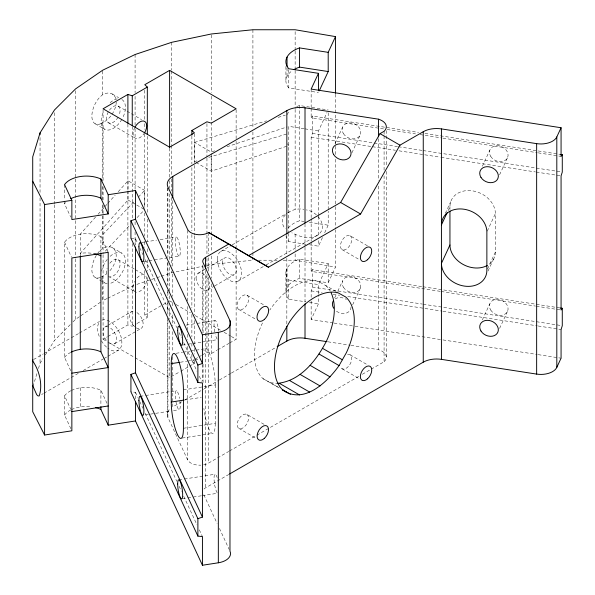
<?xml version="1.0" encoding="UTF-8"?>
<svg xmlns="http://www.w3.org/2000/svg" width="595" height="595" viewBox="0 0 595 595"><rect width="100%" height="100%" fill="white"/><g stroke="black" fill="none" stroke-linecap="round" stroke-linejoin="round"><path stroke-width="0.45" stroke-dasharray="2.98 2.23" d="M70.701 370.707L64.55 357.446L64.55 242.225A23.517 13.581 0 0 1 100.897 236.594L134.507 201.11M135.467 398.776L135.467 392.306L130.922 391.815M311.155 297.344L311.155 290.873L312.375 287.058L312.375 269.647L422.227 286.641M311.155 217.718L311.155 137.237L312.375 133.421L312.375 116.01L418.56 132.432M32.978 386.482L37.165 372.76M38.474 368.476L40.044 363.329L42.937 358.748M318.459 215.509L318.459 130.952L327.034 112.477M335.074 143.432L342.475 127.479M351.905 152.811L360.473 134.344M309.467 244.783L318.459 246.174L322.743 236.944M324.692 232.749L328.202 225.193L328.202 211.255M318.459 293.729L318.459 284.589L328.202 263.6L299.538 259.167A27.556 15.909 0 0 0 288.783 279.992L288.783 299.203L305.867 301.844M333.126 322.929L311.155 319.53L318.459 303.792L318.459 294.644M288.783 299.203A27.556 15.909 0 0 1 299.538 278.371L328.202 282.804L335.506 267.066L335.506 229.893M334.688 297.909L337.417 292.033M337.804 291.193L342.482 281.115M352.686 304.766L360.473 287.98M445.298 213.404L450.727 201.72M448.013 210.742L449.946 206.569A23.517 18.549 24.9 0 1 472.668 190.883A23.517 18.549 24.9 0 1 495.39 213.598L495.39 252.012L487.253 269.535M482.374 166.221L489.774 150.267M499.592 174.759L507.773 157.125M487.253 231.128L495.39 213.598M488.026 271.052L494.616 256.862M482.374 319.857L489.774 303.904M499.592 328.395L507.773 310.769M45.339 354.932L54.487 340.422L70.485 324.431M383.47 128.922L311.155 117.736L312.375 116.01M440.233 291.342L311.155 271.372L312.375 269.647M285.459 214.788C281.375 218.536 281.375 225.059 285.459 228.807M95.587 217.056L80.288 234.162L80.288 256.14M98.034 214.319L107.219 204.063M107.829 203.378L115.17 195.167M118.234 191.746L128.022 180.798L144.652 190.4L144.652 209.604M128.022 190.861L128.022 200.002L80.288 253.366A23.517 13.581 0 0 1 94.583 253.76M138.315 197.094L144.652 190.4M105.337 251.112L130.067 225.007M137.043 217.644L143.388 210.942M73.044 321.873L75.602 319.314L80.124 316.198M115.765 98.651A17.196 10.755 -55.5 0 0 102.995 94.427L100.086 96.873A17.173 9.014 -64.2 0 0 91.868 116.07A17.173 9.014 -64.2 0 0 100.079 123.976M100.086 250.517L102.995 248.085A17.196 10.755 -55.5 0 1 115.757 252.273A17.196 10.755 -55.5 0 1 109.606 271.067M266.032 264.983L317.172 235.456C329.63 227.61 317.559 211.195 306.336 209.916M288.032 212.854C292.509 209.388 298.4 208.347 303.911 209.269M80.875 315.685L101.232 301.672M33.521 359.566L43.182 353.988M43.985 353.527L70.552 338.191M71.355 337.722L78.6 333.542M79.403 333.074L99.529 321.456M220.894 251.388L231.358 245.348M232.162 244.887L286.902 213.278M287.705 212.817L289.319 211.887M104.906 327.042L107.249 325.688M108.037 325.234L131.517 311.683M198.046 273.269L205.87 268.754M206.651 268.3L224.65 257.91M103.076 254.675L103.076 339.239L107.078 336.926M107.881 336.465L127.895 324.907L132.254 326.231L136.218 323.94M137.014 323.487L147.329 317.529L144.778 315.157L167.202 302.215M114.552 343.754L141.164 328.388M207.685 289.981L213.947 286.366M214.728 285.912L234.296 274.615M41.598 394.559L43.19 393.637M43.993 393.176L70.366 377.951M71.162 377.49L78.354 373.333M83.151 370.566L103.128 359.03M103.924 358.569L107.122 356.725M107.926 356.264L118.316 350.269M238.059 281.13L265.229 265.444M189.619 366.089L194.424 363.314L191.873 360.949L194.253 359.573M195.048 359.12L201.393 355.453M202.188 354.992L206.948 352.24L211.307 353.571L216.915 350.336M171.204 376.724L180.01 371.637M180.813 371.176L188.816 366.557M217.711 349.867L228.919 343.397M229.722 342.936L236.126 339.239L236.126 250.026M181.616 401.818L172.781 406.921L172.781 403.202M184.829 399.966L203.304 389.301M204.107 388.84L218.566 380.488M219.369 380.026L230.615 373.534M231.418 373.072L275.589 347.569M203.654 464.829A12.547 7.244 0 0 0 208.585 463.074L228.711 451.449M229.514 450.988L256.081 435.652M256.884 435.183L359.135 376.152M362.355 374.292L370.402 369.644M371.206 369.183L384.087 361.745L384.087 175.889M204.003 489.031A9.401 5.429 0 0 1 205.498 487.9L228.8 474.453M100.086 123.961L102.995 122.488A17.196 10.755 -55.5 0 0 116.211 102.065M100.748 277.255L102.995 276.125A17.196 10.755 -55.5 0 0 106.416 274.02M106.892 298.63L102.742 300.639L102.742 276.214M107.717 298.229L134.254 285.369M317.172 235.456C308.917 239.956 299.62 236.572 291.833 232.824M136.828 284.388L155.979 277.999M156.857 277.709L160.338 276.549M161.208 276.259L171.658 272.778L203.215 266.144M214.706 150.825L211.18 151.993L194.55 142.391L194.55 161.595L198.998 160.263M227.052 146.749L287.013 126.943M196.134 162.509L211.18 171.196L287.013 146.147M194.55 142.391L266.582 120.837M278.148 117.379L285.258 115.252M208.778 157.34L287.035 133.92M206.822 265.385L211.329 264.44L252.912 260.208L252.912 257.419M141.974 242.403L144.697 241.987M145.611 241.845L156.515 240.157M160.152 239.592L176.514 237.063M143.559 261.562L148.103 260.863M149.01 260.722L153.562 260.015M154.469 259.881L179.013 256.081A9.646 2.038 81.2 0 0 179.013 242.44A9.646 2.038 81.2 0 0 175.265 241.191A9.646 2.038 81.2 0 0 179.013 256.081M186.198 325.086L196.194 323.539M197.101 323.405L215.278 320.593M182.33 345.085L186.875 344.386M187.782 344.245L201.415 342.14M202.322 341.999L216.863 339.745M176.113 353.274L182.479 352.292M183.386 352.151L189.753 351.169M190.66 351.028L195.205 350.329M196.112 350.187L206.108 348.64M180.345 362.229L186.704 361.239M187.618 361.098L193.977 360.116M194.885 359.975L199.429 359.276M140.152 396.329L144.697 395.623M145.611 395.482L170.148 391.688M171.062 391.547L176.514 390.699M183.424 389.866L215.241 384.943A23.517 4.968 81.2 0 0 210.727 356.673A23.517 4.968 81.2 0 0 203.884 350.864M184.889 399.929L201.251 397.401M145.381 414.923L169.917 411.123M173.554 410.565L179.006 409.717M183.424 428.274L215.241 423.357L215.241 384.943M182.204 438.069L201.288 435.116M202.196 434.975L212.199 433.428M178.924 479.853L183.468 479.146M184.376 479.005L215.278 474.23M182.33 498.729L186.875 498.022M187.782 497.881L192.326 497.182M193.234 497.041L201.415 495.776M202.322 495.635L216.863 493.389M258.423 260.208L278.616 260.208M283.205 260.208L295.142 260.208L335.506 267.066M262.469 322.936A56.436 32.584 -60 0 0 263.064 378.695L270.517 382.793L276.876 383.247M130.922 238.179L135.467 238.662L137.415 242.857M288.783 69.66L288.783 87.948L318.459 92.537M296.674 106.639A27.556 15.909 0 0 1 299.538 105.531L328.202 109.963M424.971 133.429L560.453 154.388M387.137 129.487L415.511 133.882M420.092 134.589L442.063 137.988M442.978 138.129L537.27 152.714M538.185 152.856L561.07 156.396M304.067 128.721L288.783 126.356L288.783 232.355M304.967 128.862L318.459 130.952M312.375 133.421L397.505 146.593M398.419 146.734L422.227 150.416M423.142 150.557L560.453 171.799M311.155 137.237L371.57 146.578M372.485 146.72L395.378 150.26M399.037 150.825L440.233 157.199M441.148 157.34L535.433 171.933M536.348 172.074L560.155 175.756M288.233 228.078A27.556 15.909 0 0 1 299.538 220.76L304.015 221.452M309.393 222.277L328.202 225.193M285.994 235.858A27.556 15.909 0 0 0 288.783 241.585L305.867 244.233M423.142 286.783L560.453 308.024M441.148 291.483L535.433 306.068M536.348 306.209L560.155 309.891M288.783 279.992L318.459 284.589M312.375 287.058L422.227 304.052M423.142 304.194L560.453 325.435M311.155 290.873L322.14 292.569M333.126 294.272L339.529 295.261M347.77 296.533L442.063 311.125M442.978 311.267L537.27 325.852M538.185 325.993L561.07 329.533M309.467 302.401L318.459 303.792M334.04 323.07L354.181 326.186M355.096 326.328L442.063 339.782M442.978 339.924L537.27 354.508M538.185 354.65L561.07 358.19M327.964 341.813L350.001 345.226M350.916 345.368L378.465 349.629A14.897 8.598 0 0 1 384.087 361.745M336.168 291.483L318.332 281.39A56.436 32.584 -60 0 0 269.743 310.129M112.329 94.032L118.688 97.706M350.105 235.776A8.018 4.626 -60 0 1 347.562 248.189A8.018 4.626 -60 0 1 340.623 244.181A8.018 4.626 -60 0 1 350.105 235.776L367.665 245.913M118.108 106.059L130.632 113.288M131.413 113.742L141.588 119.61M342.088 249.655L358.852 259.338M108.461 122.763L135.072 138.129M95.118 123.745L104.698 129.279M128.022 200.002L135.943 204.576M136.731 205.037L143.864 209.15M246.97 295.194A8.233 4.753 -60 0 1 244.367 307.942A8.233 4.753 -60 0 1 237.234 303.829A8.233 4.753 -60 0 1 246.97 295.194L263.741 304.871M350.12 354.813L367.688 364.951M342.066 368.759L358.837 378.442M238.744 309.452L255.508 319.128M112.329 247.669L121.871 253.18M118.108 259.695L134.544 269.185M135.325 269.639L144.719 275.061M169.605 300.832L175.213 304.067M176.016 304.528L190.445 312.858M195.249 315.64L220.901 330.448M224.107 332.3L230.518 335.997M231.321 336.465L236.126 339.239M108.461 276.4L134.292 291.312M95.118 277.389L104.698 282.915M270.517 382.793L279.3 387.866M263.064 378.695L279.219 387.933M246.88 414.418A8.055 4.648 -60 0 1 244.329 426.89A8.055 4.648 -60 0 1 237.36 422.866A8.055 4.648 -60 0 1 246.88 414.418L264.448 424.555M103.076 339.239L107.085 341.552M107.881 342.013L134.336 357.283M135.132 357.751L169.605 377.647L169.605 324.677M238.833 428.363L255.597 438.046M139.751 247.892L142.867 254.601M145.202 259.636L176.737 327.585M179.073 332.62L181.408 337.655M183.743 342.683L196.982 371.206M199.318 376.241L201.653 381.276M108.208 252.339L100.897 236.594L100.897 252.146M203.847 494.824L217.108 523.407M219.451 528.449L229.201 549.468M167.909 320.772L167.909 417.415L187.596 459.823A12.547 7.244 0 0 0 200.805 465.164M64.55 201.065L64.55 203.81L70.701 217.063M135.467 392.306L137.802 397.334M139.751 401.528L142.867 408.244M145.202 413.272L176.737 481.221M179.073 486.256L181.408 491.291M183.743 496.327L196.982 524.842M199.318 529.877L202.434 536.586M64.55 242.225L71.467 257.129M71.46 390.417A23.517 13.581 0 0 1 100.897 390.238L107.048 403.492M70.768 390.759A23.517 13.581 0 0 0 64.55 395.861L70.701 409.115M64.55 395.861L64.55 415.065L71.467 429.977M449.946 206.569L449.946 210.228M386.326 130.558L386.326 165.871M386.326 171.449L386.326 357.298M384.087 131.287L384.087 135.006M384.087 135.935L384.087 170.319M378.465 138.687L378.465 180.501M378.465 186.079L378.465 349.629M335.506 94.218L335.506 145.329M335.506 146.258L335.506 154.626M335.506 159.267L335.506 205.736M335.506 206.666L335.506 228.963M328.202 112.752L328.202 210.325M328.202 263.6L328.202 282.804M318.459 216.439L318.459 236.884M318.459 240.603L318.459 246.174M311.155 89.072L311.155 107.569M311.155 108.491L311.155 117.736M311.155 218.64L311.155 240.849M311.155 241.771L311.155 271.372M311.155 301.04L311.155 319.53M305.012 223.965L305.012 246.263M305.012 247.193L305.012 302.022M299.538 105.531L299.538 220.76M299.538 259.167L299.538 278.371M295.142 31.602L295.142 50.129M295.142 51.058L295.142 69.585M295.142 70.507L295.142 108.491M295.142 109.421L295.142 209.47M295.142 234.133L295.142 250.317M295.142 253.916L295.142 260.208M288.783 233.277L288.783 241.585M287.035 68.075L287.035 76.309M287.035 268.352L287.035 287.556M286.835 235.137L286.835 254.653M286.835 258.371L286.835 324.349M285.912 66.514L285.912 80.228M285.912 272.279L285.912 291.483M252.912 29.75L252.912 128.252M252.912 131.971L252.912 251.841M252.912 252.771L252.912 256.49M236.126 109.711L236.126 140.375M236.126 141.305L236.126 249.097M211.329 34.912L211.329 92.53M211.329 96.241L211.329 121.335M211.329 122.265L211.329 252.362M211.307 255.999L211.307 278.296M211.307 283.875L211.307 334.055M211.307 334.985L211.307 353.571M211.18 156.567L211.18 171.196M208.585 232.615L208.585 253.991M208.585 257.702L208.585 271.64M208.585 277.218L208.585 332.047M208.585 332.977L208.585 463.074M206.948 123.641L206.948 157.095M206.948 158.025L206.948 234.229M206.948 235.159L206.948 254.667M206.948 258.386L206.948 268.613M206.948 274.183L206.948 334.591M206.948 335.513L206.948 352.24M205.498 270.457L205.498 487.9M203.066 267.304L203.066 332.858M203.066 364.2L203.066 382.488M202.746 264.998L202.746 332.836M202.746 364.43L202.746 381.157M194.424 133.786L194.424 164.458M194.424 165.388L194.424 235.077M194.424 236.007L194.424 314.993M194.424 320.571L194.424 343.806M194.424 348.447L194.424 354.025M194.424 360.533L194.424 363.314M191.873 136.069L191.873 163.945M191.873 167.664L191.873 230.853M191.873 234.571L191.873 307.979M191.873 314.487L191.873 336.785M191.873 343.293L191.873 347.941M191.873 354.442L191.873 360.949M187.596 230.295L187.596 300.921M187.596 306.499L187.596 329.727M187.596 334.375L187.596 339.953M187.596 346.454L187.596 357.602M187.596 364.11L187.596 459.823M172.781 200.627L172.781 267.534M172.781 274.035L172.781 296.34M172.781 302.848L172.781 307.489M172.781 314.926L172.781 326.075M172.781 331.653L172.781 352.099M172.781 356.74L172.781 402.279M171.658 42.319L171.658 70.203M171.658 71.125L171.658 144.54M171.658 145.47L171.658 175.205M171.658 178.924L171.658 191.002M171.658 197.51L171.658 265.348M171.658 270.918L171.658 272.778M169.605 148.118L169.605 177.236M169.605 180.642L169.605 188.392M169.605 193.963L169.605 261.8M169.605 267.378L169.605 291.223M169.605 295.871L169.605 301.449M169.605 307.95L169.605 319.106M167.909 187.886L167.909 256.653M167.909 263.161L167.909 285.459M167.909 291.966L167.909 297.537M167.909 303.115L167.909 314.264M167.269 187.864L167.269 254.772M167.269 262.202L167.269 284.507M167.269 290.085L167.269 295.656M167.269 301.234L167.269 313.312M167.269 317.961L167.269 414.603M147.329 136.322L147.329 213.449M147.329 219.027L147.329 241.332M147.329 248.762L147.329 253.411M147.329 259.911L147.329 271.067M147.329 277.567L147.329 317.529M144.778 90.276L144.778 120.012M144.778 123.73L144.778 129.308M144.778 133.949L144.778 207.365M144.778 212.943L144.778 236.17M144.778 241.749L144.778 247.327M144.778 262.194L144.778 264.054M144.778 270.554L144.778 315.157M135.467 238.662L135.467 245.14M135.087 54.509L135.087 92.612M135.087 96.331L135.087 125.136M135.087 128.855L135.087 189.255M135.087 221.779L135.087 226.427M135.087 231.998L135.087 244.076M132.254 126.445L132.254 218.439M132.254 243.526L132.254 326.231M128.022 180.798L128.022 189.946M127.895 124.184L127.895 190.162M127.895 191.092L127.895 324.907M103.076 109.711L103.076 180.337M103.076 186.837L103.076 199.846M103.076 205.424L103.076 253.745M102.742 71.088L102.742 94.605M102.742 122.577L102.742 180.791M102.742 186.332L102.742 200.195M102.742 204.814L102.742 214.981M102.742 215.903L102.742 248.241M100.897 390.238L100.897 405.783M80.288 387.799L80.288 407.002M75.602 90.715L75.602 178.061M75.602 178.991L75.602 257.977M75.602 258.907L75.602 319.314M64.55 184.606L64.55 200.151M54.487 112.752L54.487 203.825M54.487 204.754L54.487 340.422M40.044 137.519L40.044 192.349M40.044 197.919L40.044 363.329M287.035 114.716A27.556 15.909 0 0 1 289.817 111.079M167.909 417.415A18.817 10.866 0 0 1 169.791 409.174M64.55 415.065A23.517 13.581 0 0 1 70.768 409.962M71.46 409.62A23.517 13.581 0 0 1 91.095 406.816M64.55 357.446A23.517 13.581 0 0 1 70.768 352.352M288.783 145.559A27.556 15.909 0 0 1 287.437 143.73M179.921 400.933A9.646 2.038 81.2 0 1 177.979 408.52A9.646 2.038 81.2 0 1 175.413 392.462A9.646 2.038 81.2 0 1 179.526 398.442M215.241 423.357A23.517 4.968 81.2 0 1 210.727 432.186A23.517 4.968 81.2 0 1 203.884 408.482M217.168 339.098A9.646 2.038 81.2 0 1 215.278 334.226M214.758 331.861A9.646 2.038 81.2 0 1 215.003 320.579A9.646 2.038 81.2 0 1 218.685 330.82M217.168 492.734A9.646 2.038 81.2 0 1 214.029 478.358A9.646 2.038 81.2 0 1 217.168 477.525M288.783 87.948A27.556 15.909 0 0 1 291.773 71.028M495.39 252.012A23.517 18.549 24.9 0 1 488.733 264.559M351.05 306.975A9.646 7.609 24.9 0 1 345.301 313.364A9.646 7.609 24.9 0 1 335.149 310.084M335.149 298.95A9.646 7.609 24.9 0 1 346.394 299.434M136.932 312.531A9.646 5.571 60 0 1 143.15 324.312A9.646 5.571 60 0 1 136.337 327.912M134.574 326.625A9.646 5.571 60 0 1 129.517 316.094A9.646 5.571 60 0 1 134.574 311.408M144.719 132.559A9.646 5.571 -60 0 1 135.288 138.241A9.646 5.571 -60 0 1 134.671 127.724M137.014 277.939A9.646 5.571 -60 0 1 146.303 277.017A9.646 5.571 -60 0 1 141.662 290.003L139.892 291.29A9.646 5.571 -60 0 1 136.486 292.204M135.072 291.766A9.646 5.571 -60 0 1 134.671 281.361M325.785 285.488A56.436 32.584 -60 0 1 330.232 291.081M347.569 354.583A8.055 4.648 -60 0 1 350.12 364.11A8.055 4.648 -60 0 1 340.593 366.661M64.55 203.81A23.517 13.581 0 0 1 65.569 202.538M109.874 263.198A9.646 5.571 -60 0 1 120.108 264.113A9.646 5.571 -60 0 1 109.874 276.839M106.698 273.893A9.646 5.571 -60 0 1 107.1 268.286M110.142 256.319A17.173 9.914 -60 0 1 125.426 261.041A17.173 9.914 -60 0 1 110.142 283.406M107.212 283.696A17.173 9.914 -60 0 1 101.559 278.445M101.559 271.194A17.173 9.914 -60 0 1 107.212 259.413M100.079 277.612A17.173 9.014 -64.2 0 1 91.868 269.714A17.173 9.014 -64.2 0 1 100.079 250.502M118.108 117.193A9.646 5.571 -60 0 1 106.877 120.8A9.646 5.571 -60 0 1 113.876 106.222A9.646 5.571 -60 0 1 119.193 114.939M121.871 99.536A17.173 9.914 -60 0 1 122.302 118.584M121.871 119.364A17.173 9.914 -60 0 1 105.159 129.517A17.173 9.914 -60 0 1 103.85 111.034M110.142 102.682A17.173 9.914 -60 0 1 117.929 98.777M106.319 340.251A9.646 5.571 60 0 1 105.345 326.834A9.646 5.571 60 0 1 116.137 336.406A9.646 5.571 60 0 1 109.725 343.27M101.924 320.155A17.173 9.914 60 0 1 121.425 338.406A17.173 9.914 60 0 1 107.829 348.149M106.587 347.123A17.173 9.914 60 0 1 101.143 340.355M99.209 336.339A17.173 9.914 60 0 1 99.209 322.319M343.412 133.6A9.646 7.609 24.9 0 0 359.544 136.099A9.646 7.609 24.9 0 0 351.474 123.031A9.646 7.609 24.9 0 0 343.412 133.6M490.711 156.388A9.646 7.609 24.9 0 0 506.843 158.88A9.646 7.609 24.9 0 0 498.774 145.82A9.646 7.609 24.9 0 0 490.711 156.388M196.045 277.687A9.646 5.571 60 0 0 206.272 290.412A9.646 5.571 60 0 0 206.272 276.772A9.646 5.571 60 0 0 196.045 277.687M343.412 287.236A9.646 7.609 24.9 0 0 359.544 289.735A9.646 7.609 24.9 0 0 351.474 276.675A9.646 7.609 24.9 0 0 343.412 287.236M490.711 310.025A9.646 7.609 24.9 0 0 506.843 312.524A9.646 7.609 24.9 0 0 498.774 299.464A9.646 7.609 24.9 0 0 490.711 310.025M222.656 262.321A9.646 5.571 60 0 0 232.883 275.054A9.646 5.571 60 0 0 232.883 261.406A9.646 5.571 60 0 0 222.656 262.321M217.331 259.249A17.173 9.914 60 0 0 235.546 281.904A17.173 9.914 60 0 0 235.546 257.628A17.173 9.914 60 0 0 217.331 259.249"/><path stroke-width="0.89" d="M32.718 360.711L32.718 360.034M71.854 373.191L71.854 257.962L108.208 252.339L108.208 425.18L135.467 420.963L202.434 565.25L218.335 562.788A16.467 9.505 0 0 0 229.975 551.149L229.975 320.69L203.066 262.685A9.401 5.429 0 0 1 205.498 257.449L228.785 244.002L268.442 267.192L360.585 213.999L399.966 145.165L423.253 131.718A18.817 10.866 0 0 1 441.43 128.907L536.645 143.64A16.467 9.505 0 0 0 556.808 136.917L561.07 127.739L311.155 89.072L318.459 73.334L288.783 68.745A27.556 15.909 0 0 1 299.538 47.912L328.202 52.345L335.506 36.607L295.142 29.75L252.912 29.75L211.329 33.982L171.658 42.319L135.087 54.509L102.742 70.18L75.602 88.856L54.487 109.963L40.044 132.871L32.718 156.879L32.718 411.718L44.588 435.019L71.854 430.802L71.854 373.191L108.208 367.569L100.897 351.824L100.897 253.061M80.288 349.391L80.288 256.14M135.467 420.963L135.467 401.551M202.434 565.25L202.434 536.586L197.89 536.102L197.89 518.691L202.434 517.092L135.467 372.805L135.467 246.992M560.453 308.024L562.282 308.307L562.282 325.718L561.07 329.533L561.07 358.19L556.808 367.375A16.467 9.505 0 0 1 536.645 374.099L441.43 359.365A18.817 10.866 0 0 0 423.253 362.176L229.603 473.984M560.453 154.388L562.282 154.67L562.282 172.081L561.07 175.897L561.07 310.032L562.282 308.307M319.24 90.856L328.202 71.549L328.202 52.345M447.239 212.415L441.43 224.932A23.517 18.549 24.9 0 1 464.145 209.247A23.517 18.549 24.9 0 1 486.866 231.961L486.866 270.375A23.517 18.549 24.9 0 1 464.145 286.061A23.517 18.549 24.9 0 1 441.43 263.347L449.946 244.976L449.946 211.143M277.783 383.306C300.594 380.912 316.518 360.339 326.38 341.247A56.436 32.584 -60 0 0 331.103 292.762M339.068 365.583L346.342 352.776A56.436 32.584 -60 0 0 345.747 297.017L338.295 292.918A56.436 32.584 -60 0 0 289.713 321.657L282.432 334.464A56.436 32.584 -60 0 0 283.027 390.223C304.038 404.726 327.473 381.96 339.068 365.583L319.099 354.062M208.823 232.481L248.479 255.672L340.623 202.479L380.012 133.644L384.087 131.287A14.897 8.598 0 0 0 378.465 119.171L305.012 107.807A18.817 10.866 0 0 0 286.835 110.618L172.781 176.462A18.817 10.866 0 0 0 167.909 186.956L187.596 229.365A12.547 7.244 0 0 0 208.585 232.615L228.785 244.002M562.282 154.67L561.07 156.396L561.07 127.739M147.329 87.071L132.254 95.78L127.895 94.449L103.076 108.781L169.605 147.188L194.424 132.863L191.873 130.491L206.948 121.789L211.307 123.113L236.126 108.781L169.605 70.374L144.778 84.698L147.329 87.071L147.329 134.463M277.196 346.64L286.835 341.076A18.817 10.866 0 0 1 305.012 338.265L327.049 341.671M202.434 517.092L202.434 382.949L197.89 382.466L130.922 238.179L130.922 220.767L135.467 219.168L135.467 190.504L108.208 194.721L100.897 178.983A23.517 13.581 0 0 0 64.55 184.606L71.854 200.344L71.854 219.555L108.208 213.925L108.208 194.721M197.89 536.102L130.922 391.815L130.922 374.404L135.467 372.805M197.89 382.466L197.89 365.055L202.434 363.456L202.434 334.792L135.467 190.504M32.718 181.259L44.588 204.561L71.854 200.344M202.434 334.792L218.335 332.33A16.467 9.505 0 0 0 229.975 320.69M171.256 363.634A23.517 4.968 81.2 0 1 177.34 357.543A23.517 4.968 81.2 0 1 183.424 389.866L183.424 428.274A23.517 4.968 81.2 0 1 177.34 434.365A23.517 4.968 81.2 0 1 171.256 402.041L171.256 363.634L179.437 362.37M71.854 411.599L108.208 405.976M171.256 402.041L183.981 400.071M294.071 69.541A27.556 15.909 0 0 1 299.538 67.116L328.202 71.549M380.012 133.644L399.966 145.165M340.623 202.479L360.585 213.999M248.479 255.672L268.442 267.192M322.401 348.246L342.363 359.774M310.144 365.375L330.106 376.895M300.118 374.419L320.08 385.947M289.698 380.577L309.66 392.105M279.605 383.44L299.568 394.961M282.499 389.71L290.479 394.321M282.409 389.777L286.403 392.083M32.718 360.979C39.359 370.484 42.959 384.831 39.196 395.943L38.058 395.928L36.726 394.716L32.718 385.642M135.467 219.168L202.434 363.456M130.922 220.767L197.89 365.055M100.897 178.983L100.897 198.187L108.208 213.925M130.922 374.404L197.89 518.691M100.897 406.697L100.897 409.442L108.208 425.18M556.808 136.917L556.808 367.375M536.645 143.64L536.645 374.099M441.43 128.907L441.43 359.365M423.253 131.718L423.253 362.176M378.465 119.171L378.465 136.828M335.506 36.607L335.506 93.289M318.459 73.334L318.459 90.708M305.012 107.807L305.012 223.036M305.012 303.881L305.012 338.265M299.538 47.912L299.538 67.116M287.035 57.105L287.035 66.246M286.835 110.618L286.835 234.207M286.835 326.209L286.835 341.076M218.335 332.33L218.335 562.788M205.498 257.449L205.498 268.598M191.873 130.491L191.873 135.139M172.781 176.462L172.781 197.838M169.605 70.374L169.605 147.5M132.254 95.78L132.254 125.515M127.895 94.449L127.895 123.262M44.588 204.561L44.588 435.019M40.044 132.871L40.044 134.73M71.46 352.009A23.517 13.581 0 0 1 100.897 351.824M94.583 253.76A23.517 13.581 0 0 1 100.897 255.805M95.431 407.59A23.517 13.581 0 0 1 100.897 409.442M487.275 265.467A23.517 18.549 24.9 0 1 463.074 264.418A23.517 18.549 24.9 0 1 449.946 244.976M333.669 308.225A9.646 7.609 24.9 0 1 333.297 300.899M135.072 126.988A9.646 5.571 -60 0 1 144.719 121.417A9.646 5.571 -60 0 1 144.719 132.559M70.768 198.708A23.517 13.581 0 0 1 100.897 198.187M264.321 319.47A8.233 4.753 -60 0 0 266.932 306.715A8.233 4.753 -60 0 0 257.196 315.35A8.233 4.753 -60 0 0 264.321 319.47M264.292 438.418A8.055 4.648 -60 0 0 266.843 425.938A8.055 4.648 -60 0 0 257.315 434.387A8.055 4.648 -60 0 0 264.292 438.418M367.524 259.717A8.018 4.626 -60 0 0 370.06 247.297A8.018 4.626 -60 0 0 360.585 255.709A8.018 4.626 -60 0 0 367.524 259.717M367.532 378.807A8.055 4.648 -60 0 0 370.083 366.334A8.055 4.648 -60 0 0 360.555 374.783A8.055 4.648 -60 0 0 367.532 378.807M177.674 483.98A9.646 2.038 81.2 0 0 181.423 498.87A9.646 2.038 81.2 0 0 181.423 485.23A9.646 2.038 81.2 0 0 177.674 483.98M138.91 400.457A9.646 2.038 81.2 0 0 142.651 415.34A9.646 2.038 81.2 0 0 142.651 401.707A9.646 2.038 81.2 0 0 138.91 400.457M177.674 330.344A9.646 2.038 81.2 0 0 181.423 345.226A9.646 2.038 81.2 0 0 181.423 331.594A9.646 2.038 81.2 0 0 177.674 330.344M138.903 246.813A9.646 2.038 81.2 0 0 142.651 261.703A9.646 2.038 81.2 0 0 142.651 248.063A9.646 2.038 81.2 0 0 138.903 246.813M333.669 154.588A9.646 7.609 24.9 0 0 349.808 157.08A9.646 7.609 24.9 0 0 341.738 144.02A9.646 7.609 24.9 0 0 333.669 154.588M480.968 177.369A9.646 7.609 24.9 0 0 497.1 179.869A9.646 7.609 24.9 0 0 489.038 166.808A9.646 7.609 24.9 0 0 480.968 177.369M480.968 331.013A9.646 7.609 24.9 0 0 497.1 333.505A9.646 7.609 24.9 0 0 489.038 320.452A9.646 7.609 24.9 0 0 480.968 331.013"/></g></svg>
